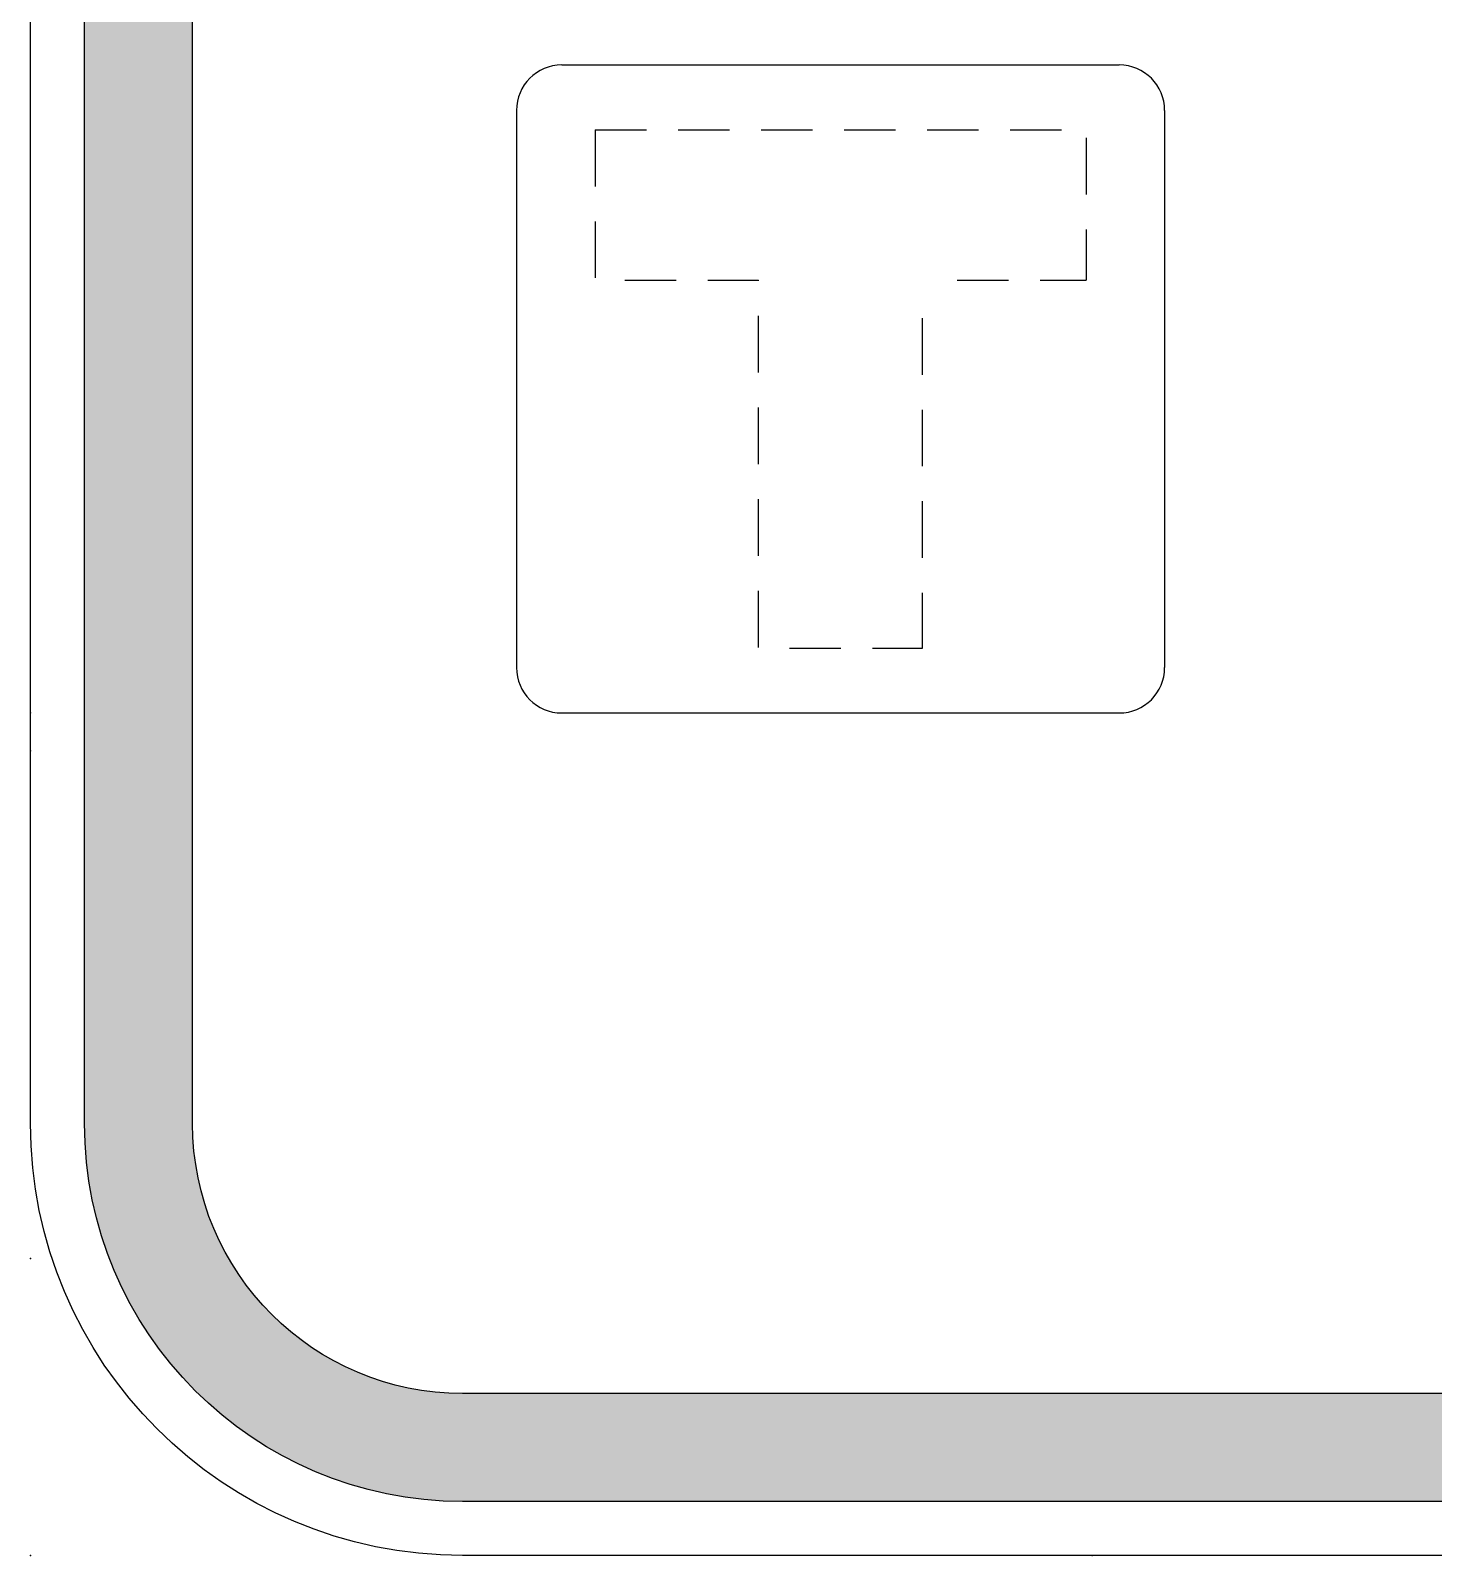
# Model space of a CAD drawing. Extents: x 107 to 267, y 160 to 266.
# Drawn here: x 107.23 to 150.52, y 166.08 to 213.15 of the extents above; entities that cross this region are included whole.
import ezdxf

# ---------------------------------------------------------------- set-up
doc = ezdxf.new("R2010")
doc.units = 0
doc.header["$MEASUREMENT"] = 0
doc.linetypes.add('CENTERX2', pattern=[101.60000000000001, 63.5, -12.7, 12.7, -12.7])
doc.layers.add('L35', color=3, linetype='CONTINUOUS')
doc.layers.add('T25', color=1, linetype='CONTINUOUS')

msp = doc.modelspace()

# ---------------------------------------------------------------- hatches: boundary and pattern name
at = {"layer": 'T25', "linetype": 'CENTERX2'}
h = msp.add_hatch(color=256, dxfattribs=at)
edge = h.paths.add_edge_path()
edge.add_arc((120.5641787294992, 252.7483223721766), 11.666633, 90, 180, ccw=False)
edge.add_line((120.5641787294992, 264.4149553721766), (253.8975787294993, 264.4149553721766))
edge.add_arc((253.8975787294993, 252.7483223721766), 11.66663299999999, 0, 90, ccw=False)
edge.add_line((265.5642117294993, 252.7483223721766), (265.5642117294993, 179.4149223721765))
edge.add_arc((253.8975787294993, 179.4149223721765), 11.66663299999999, -90, 0, ccw=False)
edge.add_line((253.8975787294993, 167.7482893721765), (120.5641787294992, 167.7482893721766))
edge.add_arc((120.5641787294993, 179.4149223721766), 11.66663300000002, 180, 269.9999999999999, ccw=False)
edge.add_line((108.8975457294993, 179.4149223721766), (108.8975457294992, 252.7483223721766))
edge = h.paths.add_edge_path(flags=16)
edge.add_arc((120.5641787294992, 252.7483223721766), 8.333300000000008, 89.99999999999977, 180, ccw=False)
edge.add_line((120.5641787294992, 261.0816223721766), (253.8975787294993, 261.0816223721766))
edge.add_arc((253.8975787294993, 252.7483223721766), 8.333300000000008, 0, 90, ccw=False)
edge.add_line((262.2308787294993, 252.7483223721766), (262.2308787294993, 179.4149223721765))
edge.add_arc((253.8975787294993, 179.4149223721766), 8.333300000000008, 270, 359.9999999999996, ccw=False)
edge.add_line((253.8975787294993, 171.0816223721766), (120.5641787294992, 171.0816223721766))
edge.add_arc((120.5641787294993, 179.4149223721766), 8.333300000000008, 180, 269.9999999999999, ccw=False)
edge.add_line((112.2308787294993, 179.4149223721766), (112.2308787294992, 252.7483223721766))

# ---------------------------------------------------------------- linework, layer by layer
at = {"layer": 'L35'}
for p, q in [((123.6233976688932, 212.0852518051243), (140.8233976688933, 212.0852518051243)), ((122.2233976688932, 210.6852518051243), (122.2233976688932, 193.4852518051241)), ((142.2233976688933, 210.6852518051243), (142.2233976688933, 193.4852518051241)), ((124.6494206400932, 210.0859317651243), (126.2318939713294, 210.0859317651243)), ((124.6494206400932, 210.0859317651243), (124.6494206400932, 208.339754296174)), ((127.2108518080824, 210.0859317651243), (128.7944600734182, 210.0859317651243)), ((129.7734179101713, 210.0859317651243), (131.3570261755071, 210.0859317651243)), ((132.3359840122602, 210.0859317651243), (133.9195922775959, 210.0859317651243)), ((134.898550114349, 210.0859317651243), (136.4821583796848, 210.0859317651243)), ((137.4611162164379, 210.0859317651243), (139.0447244817737, 210.0859317651243)), ((139.7973746976933, 209.8362130111011), (139.7973746976933, 208.0887832010754)), ((124.6494206400932, 207.2595249590672), (124.6494206400932, 205.5120951490414)), ((139.7973746976933, 207.0085538639685), (139.7973746976933, 205.4455373883242)), ((125.5680605061963, 205.4455373883242), (127.1516687715321, 205.4455373883242)), ((128.1306266082851, 205.4455373883242), (129.6898490148932, 205.4455373883242)), ((129.6898490148932, 205.4186288545557), (129.6898490148932, 205.4455373883242)), ((135.8183249145517, 205.4455373883242), (137.4019331798875, 205.4455373883242)), ((138.3808910166406, 205.4455373883242), (139.7973746976933, 205.4455373883242)), ((129.6898490148932, 202.5909697074232), (129.6898490148932, 204.3383995174488)), ((134.7569463228933, 202.526931201296), (134.7569463228933, 204.2743610113218)), ((129.6898490148932, 199.7633105602906), (129.6898490148932, 201.5107403703164)), ((134.7569463228933, 199.6992720541635), (134.7569463228933, 201.4467018641892)), ((129.6898490148932, 196.9356514131581), (129.6898490148932, 198.6830812231838)), ((134.7569463228933, 196.871612907031), (134.7569463228933, 198.6190427170567)), ((129.6898490148932, 194.1079922660256), (129.6898490148932, 195.8554220760513)), ((134.7569463228933, 194.0845718451242), (134.7569463228933, 195.7913835699241)), ((130.6475820952043, 194.0845718451242), (132.2311903605402, 194.0845718451242)), ((133.2101481972933, 194.0845718451242), (134.7569463228933, 194.0845718451242)), ((123.6233976688932, 192.0852518051241), (140.8233976688933, 192.0852518051241))]:
    msp.add_line(p, q, dxfattribs=at)
for points in [[(107.2308787294992, 252.7483223721766, -0.414213562373095), (120.5641787294992, 266.0816223721766), (253.8975787294993, 266.0816223721766, -0.414213562373095), (267.2308787294993, 252.7483223721766), (267.2308787294993, 179.4149223721765, -0.414213562373095), (253.8975787294993, 166.0816223721765), (120.5641787294992, 166.0816223721766, -0.414213562373095), (107.2308787294993, 179.4149223721766)], [(108.8975457294992, 252.7483223721766, -0.4142135623730945), (120.5641787294992, 264.4149553721766), (253.8975787294993, 264.4149553721766, -0.4142135623730941), (265.5642117294993, 252.7483223721766), (265.5642117294993, 179.4149223721765, -0.4142135623730941), (253.8975787294993, 167.7482893721765), (120.5641787294992, 167.7482893721766, -0.4142135623730946), (108.8975457294993, 179.4149223721766)], [(112.2308787294992, 252.7483223721766, -0.4142135623730963), (120.5641787294992, 261.0816223721766), (253.8975787294993, 261.0816223721766, -0.4142135623730963), (262.2308787294993, 252.7483223721766), (262.2308787294993, 179.4149223721765, -0.4142135623730944), (253.8975787294993, 171.0816223721766), (120.5641787294993, 171.0816223721766, -0.4142135623730942), (112.2308787294993, 179.4149223721766)]]:
    msp.add_lwpolyline(points, format="xyb", close=True, dxfattribs=at)
for centre, start, end in [((123.6233976688932, 210.6852518051243), 90, 180), ((140.8233976688933, 210.6852518051243), 0, 90), ((123.6233976688932, 193.4852518051241), 180, 270), ((140.8233976688933, 193.4852518051241), 270, 0)]:
    msp.add_arc(centre, 1.400000000000007, start, end, dxfattribs=at)
at = {"layer": 'T25'}
for p in [(107.2308787294992, 192.0852518051241), (107.2308787294992, 190.9149557055099), (107.2308787294992, 175.2482890388433), (107.2308787294992, 166.0816223721766), (107.2308787294992, 166.0816223721766), (139.9901849790091, 166.0816223721766)]:
    msp.add_point(p, dxfattribs=at)

doc.saveas('drawing.dxf')
